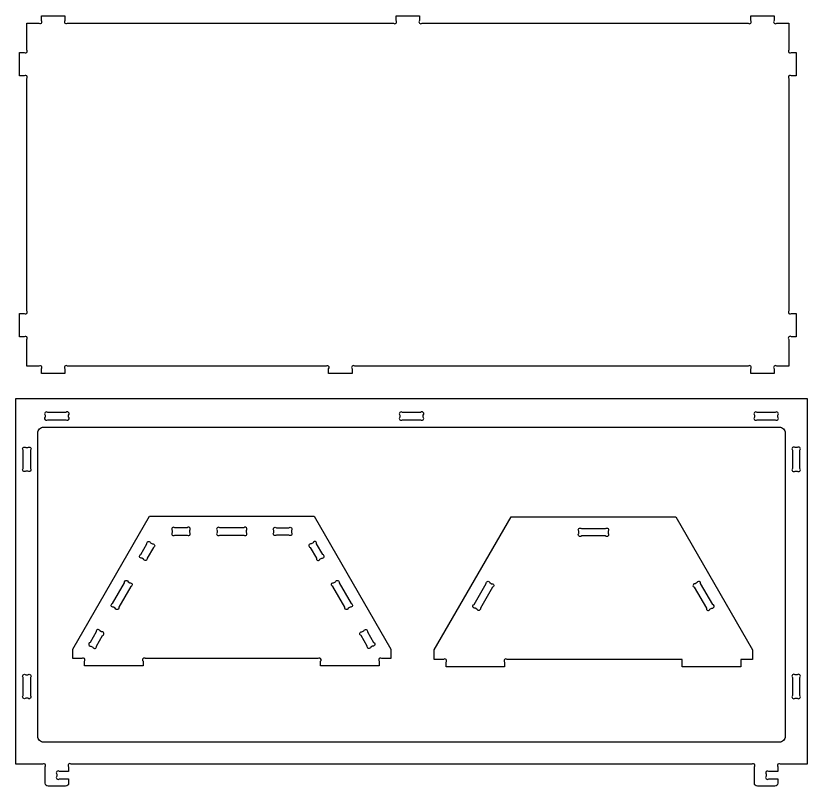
# Model space of a CAD drawing. Extents: x -873 to 1166, y -558 to 770.
# Drawn here: x -873 to -225, y -558 to 73 of the extents above; entities that cross this region are included whole.
import ezdxf

# ---------------------------------------------------------------- set-up
doc = ezdxf.new("R2010")
doc.units = 0
doc.header["$MEASUREMENT"] = 0
doc.layers.add('LAYER1', color=18, linetype='CONTINUOUS')

msp = doc.modelspace()

# ---------------------------------------------------------------- linework, layer by layer
at = {"layer": 'LAYER1'}
for points in [[(-870.49, -170.67), (-866.61, -170.67, 1), (-864.49, -168.55), (-864.49, 21.64, 1), (-866.61, 23.76), (-870.49, 23.76), (-870.49, 42.96), (-866.61, 42.96, 1), (-864.49, 45.08), (-864.49, 66.96), (-854.61, 66.96, 1), (-852.49, 69.08), (-852.49, 72.96), (-833.29, 72.96), (-833.29, 69.08, 1), (-831.17, 66.96), (-564.21, 66.96, 1), (-562.09, 69.08), (-562.09, 72.96), (-542.89, 72.96), (-542.89, 69.08, 1), (-540.77, 66.96), (-273.81, 66.96, 1), (-271.69, 69.08), (-271.69, 72.96), (-252.49, 72.96), (-252.49, 69.08, 1), (-250.37, 66.96), (-240.49, 66.96), (-240.49, 45.08, 1), (-238.37, 42.96), (-234.49, 42.96), (-234.49, 23.76), (-238.37, 23.76, 1), (-240.49, 21.64), (-240.49, -168.55, 1), (-238.37, -170.67), (-234.49, -170.67), (-234.49, -189.87), (-238.37, -189.87, 1), (-240.49, -191.99), (-240.49, -213.87), (-250.37, -213.87, 1), (-252.49, -215.99), (-252.49, -219.87), (-271.69, -219.87), (-271.69, -215.99, 1), (-273.81, -213.87), (-595.97, -213.87, 1), (-598.09, -215.99), (-598.09, -219.87), (-617.29, -219.87), (-617.29, -215.99, 1), (-619.41, -213.87), (-831.17, -213.87, 1), (-833.29, -215.99), (-833.29, -219.87), (-852.49, -219.87), (-852.49, -215.99, 1), (-854.61, -213.87), (-864.49, -213.87), (-864.49, -191.99, 1), (-866.61, -189.87), (-870.49, -189.87)], [(-225.46, -240.42), (-225.46, -539.75), (-247.34, -539.75, 1), (-249.46, -541.87), (-249.46, -545.75), (-256.94, -545.75, 1), (-259.06, -547.87), (-259.06, -549.63, 1), (-256.94, -551.75), (-249.46, -551.75), (-249.46, -555.35, -0.414214), (-251.86, -557.75), (-266.26, -557.75, -0.414214), (-268.66, -555.35), (-268.66, -541.87, 1), (-270.78, -539.75), (-828.14, -539.75, 1), (-830.26, -541.87), (-830.26, -545.75), (-837.74, -545.75, 1), (-839.86, -547.87), (-839.86, -549.63, 1), (-837.74, -551.75), (-830.26, -551.75), (-830.26, -555.35, -0.414214), (-832.66, -557.75), (-847.06, -557.75, -0.414214), (-849.46, -555.35), (-849.46, -541.87, 1), (-851.58, -539.75), (-873.46, -539.75), (-873.46, -240.42)], [(-847.34, -257.75), (-832.38, -257.75, 1), (-830.26, -255.63), (-830.26, -253.87, 1), (-832.38, -251.75), (-847.34, -251.75, 1), (-849.46, -253.87), (-849.46, -255.63, 1)], [(-556.94, -257.75), (-541.98, -257.75, 1), (-539.86, -255.63), (-539.86, -253.87, 1), (-541.98, -251.75), (-556.94, -251.75, 1), (-559.06, -253.87), (-559.06, -255.63, 1)], [(-251.58, -251.75), (-266.54, -251.75, 1), (-268.66, -253.87), (-268.66, -255.63, 1), (-266.54, -257.75), (-251.58, -257.75, 1), (-249.46, -255.63), (-249.46, -253.87, 1)], [(-248.26, -521.75), (-850.66, -521.75, -0.414214), (-855.46, -516.95), (-855.46, -268.55, -0.414214), (-850.66, -263.75), (-248.26, -263.75, -0.414214), (-243.46, -268.55), (-243.46, -516.95, -0.414214)], [(-861.46, -282.67), (-861.46, -297.63, -1), (-863.58, -299.75), (-865.34, -299.75, -1), (-867.46, -297.63), (-867.46, -282.67, -1), (-865.34, -280.55), (-863.58, -280.55, -1)], [(-237.46, -282.67), (-237.46, -297.63, 1), (-235.34, -299.75), (-233.58, -299.75, 1), (-231.46, -297.63), (-231.46, -282.67, 1), (-233.58, -280.55), (-235.34, -280.55, 1)], [(-623.95, -459.29), (-623.95, -455.41, 1), (-626.07, -453.29), (-767.17, -453.29, 1), (-769.29, -455.41), (-769.29, -459.29), (-817.29, -459.29), (-817.29, -455.41, 1), (-819.41, -453.29), (-826.89, -453.29), (-826.89, -445.49), (-764.01, -336.57), (-629.23, -336.57), (-566.35, -445.49), (-566.35, -453.29), (-573.82, -453.29, 1), (-575.95, -455.41), (-575.95, -459.29)], [(-327.83, -460.02), (-327.83, -454.02), (-471.06, -454.02, 1), (-473.18, -456.15), (-473.18, -460.02), (-521.18, -460.02), (-521.18, -456.15, 1), (-523.3, -454.02), (-530.78, -454.02), (-530.78, -446.22), (-467.89, -337.3), (-333.12, -337.3), (-270.23, -446.22), (-270.23, -454.02), (-279.83, -454.02), (-279.83, -460.02)], [(-733.12, -346.17), (-743.28, -346.17, 1), (-745.4, -348.29), (-745.4, -350.05, 1), (-743.28, -352.17), (-733.12, -352.17, 1), (-731, -350.05), (-731, -348.29, 1)], [(-686.74, -346.17), (-706.5, -346.17, 1), (-708.62, -348.29), (-708.62, -350.05, 1), (-706.5, -352.17), (-686.74, -352.17, 1), (-684.62, -350.05), (-684.62, -348.29, 1)], [(-660.12, -346.17), (-649.96, -346.17, -1), (-647.84, -348.29), (-647.84, -350.05, -1), (-649.96, -352.17), (-660.12, -352.17, -1), (-662.24, -350.05), (-662.24, -348.29, -1)], [(-410.38, -346.9), (-390.63, -346.9, -1), (-388.5, -349.03), (-388.5, -350.78, -1), (-390.63, -352.9), (-410.38, -352.9, -1), (-412.5, -350.78), (-412.5, -349.03, -1)], [(-760.86, -362.32), (-765.94, -371.12, -1), (-768.84, -371.9), (-770.36, -371.02, -1), (-771.14, -368.12), (-766.06, -359.32, -1), (-763.16, -358.55), (-761.64, -359.43, -1)], [(-632.38, -362.32), (-627.3, -371.12, 1), (-624.4, -371.9), (-622.88, -371.02, 1), (-622.1, -368.12), (-627.18, -359.32, 1), (-630.08, -358.55), (-631.6, -359.43, 1)], [(-779.25, -394.18), (-789.13, -411.29, -1), (-792.03, -412.06), (-793.55, -411.19, -1), (-794.33, -408.29), (-784.45, -391.18, -1), (-781.55, -390.4), (-780.03, -391.28, -1)], [(-608.79, -391.18), (-598.91, -408.29, -1), (-599.69, -411.19), (-601.21, -412.06, -1), (-604.11, -411.29), (-613.99, -394.18, -1), (-613.21, -391.28), (-611.69, -390.4, -1)], [(-483.14, -394.91), (-493.02, -412.02, -1), (-495.91, -412.8), (-497.44, -411.92, -1), (-498.21, -409.02), (-488.33, -391.91, -1), (-485.44, -391.13), (-483.91, -392.01, -1)], [(-317.87, -394.91), (-307.99, -412.02, 1), (-305.1, -412.8), (-303.57, -411.92, 1), (-302.8, -409.02), (-312.68, -391.91, 1), (-315.57, -391.13), (-317.1, -392.01, 1)], [(-807.64, -431.35), (-812.72, -440.14, 1), (-811.94, -443.04), (-810.42, -443.92, 1), (-807.52, -443.14), (-802.44, -434.35, 1), (-803.22, -431.45), (-804.74, -430.57, 1)], [(-585.6, -431.35), (-580.52, -440.14, -1), (-581.3, -443.04), (-582.82, -443.92, -1), (-585.72, -443.14), (-590.79, -434.35, -1), (-590.02, -431.45), (-588.5, -430.57, -1)], [(-861.46, -468.67), (-861.46, -483.63, -1), (-863.58, -485.75), (-865.34, -485.75, -1), (-867.46, -483.63), (-867.46, -468.67, -1), (-865.34, -466.55), (-863.58, -466.55, -1)], [(-237.46, -468.67), (-237.46, -483.63, 1), (-235.34, -485.75), (-233.58, -485.75, 1), (-231.46, -483.63), (-231.46, -468.67, 1), (-233.58, -466.55), (-235.34, -466.55, 1)]]:
    msp.add_lwpolyline(points, format="xyb", close=True, dxfattribs=at)

doc.saveas('drawing.dxf')
